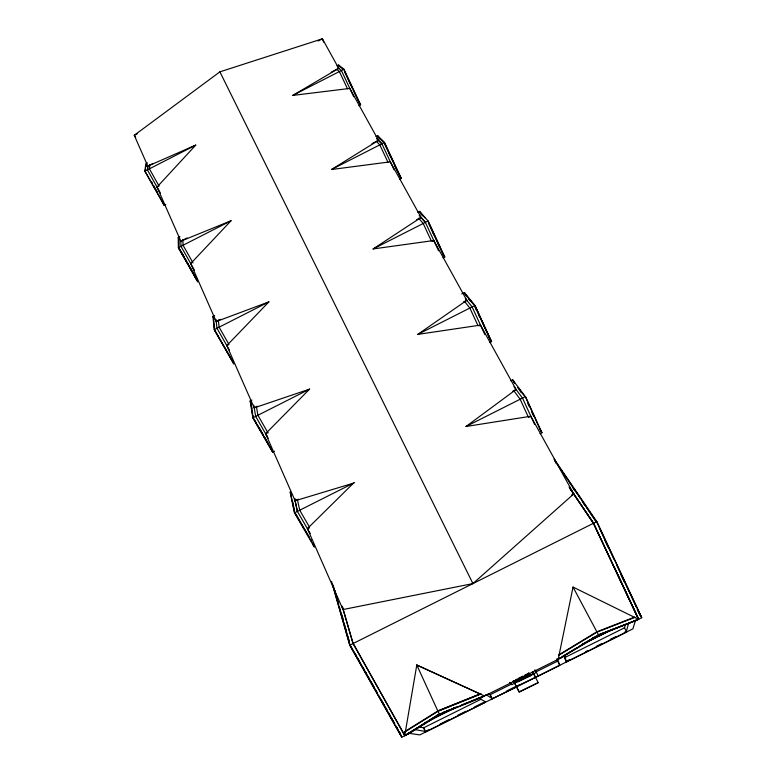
<?xml version="1.0" encoding="UTF-8"?>
<svg xmlns="http://www.w3.org/2000/svg" width="776" height="776" viewBox="0 0 776 776"><rect width="100%" height="100%" fill="white"/><g stroke="black" fill="none" stroke-linecap="round" stroke-linejoin="round"><path stroke-width="1.16" d="M515.225 681.066C515.351 683.016 516.777 682.308 515.507 680.921M149.855 164.628L149.399 168.829L158.682 185.386M160.399 193.04L147.391 169.857L147.876 165.647M147.391 169.857L147.828 166.122L134.258 135.296L219.889 71.848L322.409 38.8L338.734 68.356L292.756 95.429L349.811 88.425L378.484 140.34L331.527 169.507L390.347 161.825L421.067 217.455L425.374 222.392L438.556 250.764M146.004 166.704L146.295 164.357L145.752 166.83M145.461 169.187L145.17 171.544L163.057 202.779M165.724 204.427L164.066 205.271L144.869 171.147L145.801 163.736L147.43 162.902M514.313 681.784L514.275 682.026A1.028 0.98 66.5 0 0 514.701 682.909L533.791 673.946L532.53 672.055M427.217 721.476L406.158 734.92L439.701 714.095L404.703 735.716L416.79 665.042L480.092 693.948L437.839 710.942M573.037 587.063L558.206 659.299L598.568 635.01L573.037 587.063L638.541 619.316L634.002 621.576M625.349 624.612L624.573 627.794L564.365 657.757L566.49 661.938L626.727 631.955L624.273 627.444M628.618 623.118L626.407 631.383L624.263 632.45M635.34 620.945L632.886 628.861L535.45 677.38L533.422 673.345M416.751 219.647L421.067 217.455L373.11 248.941L433.803 240.521L466.812 300.293L417.818 334.378L480.509 325.105L516.069 389.494L466.027 426.49L530.842 416.256L573.745 493.943L472.933 583.601L342.992 609.548L307.393 528.65L353.468 483.157L295.123 500.782L265.605 433.716L309.595 389.125L254.227 407.866L226.815 345.582L268.894 301.883L216.232 321.545L190.712 263.568L231.044 220.762L180.856 241.171L157.033 187.045L195.746 145.102L147.828 166.122L153.221 163.358M445.017 711.796L444.328 712.872L445.172 712.116M445.589 711.883L446.307 711.699A30.662 2.764 -26.1 0 1 446.86 711.252M599.596 635.205L600.634 634.865A30.875 2.764 -26.9 0 1 602.273 633.701M404.306 731.875L437.848 710.981L480.819 693.705M404.451 732.205L438.003 711.32L480.975 694.025M429.235 720.225L437.315 715.23M439.973 714.463L409.204 733.475L401.725 737.2L349.743 645.215L331.546 581.379M558.672 654.934L596.86 631.809L634.622 617.095M558.836 655.245L597.025 632.13L634.787 617.415M562.658 656.302L576.946 647.698M578.993 646.466L596.346 636.019M559.758 658.465L598.538 635.418L636.989 620.024L598.383 634.787L598.538 635.418M137.478 133.637L134.258 135.296L135.684 137.245M318.111 41.002L322.409 38.8L323.679 42.195M336.959 65.853L338.598 65.009L343.943 69.219L360.617 104.828L358.949 105.681M338.772 65.795L343.855 69.811M331.177 72.226L338.734 68.356M144.869 171.147L195.746 145.102M292.756 95.429L343.943 69.219M157.043 187.055L159.187 185.939M162.562 201.353L163.649 203.826M358.638 101.132L353.255 90.297M359.695 103.635L359.075 101.928M194.834 275.849L197.764 281.901L178.354 247.641L178.228 237.485L179.916 236.622M376.001 136.576L377.699 135.713L384.547 142.454L401.26 178.305L399.524 179.188M384.43 143.017L377.922 136.586L384.43 143.017L400.3 177.064L385.003 144.734M180.856 241.171L187.2 237.931M372.034 143.628L378.484 140.34M178.354 247.641L231.044 220.762M331.527 169.507L384.547 142.454M178.645 247.99L197.327 280.408L178.645 247.99L178.771 238.193L178.868 245.439M213.739 319.489L213.507 317.19L214.525 329.955L233.857 363.993L214.263 329.645L212.925 316.375L214.661 315.493M417.789 212.265L419.544 211.373L428.1 221.005L444.793 257.04L442.999 257.942M216.242 321.565L220.549 319.363M214.263 329.645L268.894 301.883M373.11 248.941L428.1 221.005M214.525 329.955L233.411 362.44M428.216 221.393L443.804 255.75L428.42 223.081M226.815 345.592L228.969 344.486M432.348 241.239L433.794 240.502M274.471 451.225L272.628 452.156L252.86 417.818L250.124 400.998L251.938 400.086M461.701 293.92L464.426 292.542L474.941 305.482L491.577 341.624L489.714 342.565M250.774 401.929L253.112 418.08L253.015 415.645M464.756 293.638L475.028 305.822L490.548 340.295L487.59 333.855M254.227 407.866L257.467 406.236M463.573 301.932L466.822 300.312L465.357 298.488L472.109 306.918L484.884 334.592M252.86 417.818L309.595 389.125M417.818 334.378L474.941 305.482M475.028 305.822L486.6 331.711M265.605 433.716L267.759 432.62M479.015 325.881L480.519 325.125M253.694 419.098L272.163 450.555M510.812 380.774L512.703 379.823L525.497 396.856L539.427 428.129M295.123 500.782L298.353 499.152M512.829 391.123L516.069 389.494M312.631 543.152L314.367 547.09L294.463 512.858L354.68 482.546M466.027 426.49L525.449 396.575L541.958 432.736L540.028 433.706M307.393 528.65L309.546 527.564M528.679 417.342L530.842 416.256M307.461 528.815L309.003 528.039M540.901 431.349L539.436 428.042M554.704 460.595L556.179 463.253M571.582 495.04L573.745 493.953M349.743 645.215L596.88 521.579L641.742 617.706L638.687 619.229L593.533 523.247L570.059 488.376M399.427 732.214L400.794 735.338L349.928 645.302L348.589 639.366M404.752 735.697L353.061 643.556L342.381 606.463M596.55 522.452L578.683 495.66M435.608 716.82L440.593 714.764L429.962 720.06M589.071 640.442L594.591 638.095L582.825 643.964M600.673 634.671L603.088 633.429M428.245 720.788L454.193 707.877M585.162 642.703L610.014 630.374M445.734 712.203L454.251 707.964M599.761 635.525L609.412 630.723M425.151 722.728L456.501 707.12M581.67 644.808L613.797 628.812M637.3 609.723L640.792 615.843L597.375 523.383M518.591 678.292L521.423 676.885M524.789 675.207L527.622 673.801M406.023 734.6L408.865 733.582M482.75 696.402L480.199 698.07L482.75 696.402L461.594 704.967M559.603 658.145L562.474 657.107M636.815 619.704L634.264 621.382M514.061 680.95L515.991 680.445L514.168 681.056M522.471 677.031L516.593 679.504M523.005 676.759L528.718 673.917M480.024 698.225L562.726 657.049M514.517 681.415L516.312 680.736L514.537 681.435M517.311 680.445L522.791 677.273M514.876 681.018L515.235 681.774C517.388 682.793 514.352 679.504 516.127 682.055C514.207 681.503 515.555 681.483 515.371 682.007L515.584 681.066M418.943 726.928L423.589 727.83L481.275 699.118M512.955 681.532L514.653 683.229L511.859 684.626L511.578 684.034L490.102 694.724L492.178 698.914L490.209 694.792L488.22 693.511M534.907 669.843L536.138 671.812L557.653 661.103L556.896 658.902M515.235 681.774L516.079 681.978L515.429 680.746M530.386 675.101L532.491 674.053M516.35 680.125L517.737 681.6L530.619 675.547L517.883 681.891L515.807 679.689M426.441 730.905L428.575 729.838M440.331 723.989L448.877 719.73M457.423 715.482L465.978 711.223M474.524 706.975L485.213 701.649L478.414 697.896M506.68 690.97L516.176 686.246L519.289 692.076L538.195 682.667L533.539 673.529M569.409 659.745L566.189 661.356L564.676 655.526M585.54 651.724L587.694 650.647M596.298 646.369L601.672 643.692M610.275 639.414L615.659 636.737M517.388 685.877L519.493 684.83M517.476 685.965L535.518 677.322M423.589 727.83L425.461 732.001L485.495 702.241L485.097 701.591M492.081 698.846L516.622 686.983M516.651 686.712L419.777 734.911L408.176 733.174M516.544 686.905L559.777 665.274L556.761 659.357M513.576 680.872L519.066 691.872L538.195 682.667M451.584 709.022L439.488 714.308M453.805 708.119L456.036 707.217M439.846 714.424L480.199 698.07M598.374 635.088L638.541 619.316L593.582 523.247L569.089 487.076M598.558 635.117L636.989 620.024M440.448 714.444L439.323 714.774A30.73 2.755 -25.8 0 0 437.286 715.453M440.593 714.764L439.468 715.103A30.739 2.745 -25.8 0 0 436.287 716.18M593.582 637.979L594.426 637.785M594.591 638.095L593.747 638.289A30.71 2.774 -26.6 0 0 592.137 638.755M595.968 637.377L594.717 637.668A29.779 2.687 -26.6 0 0 593.155 638.115M425.461 732.001L425.374 731.428L415.16 729.634M439.905 713.454L441.913 714.075L440.254 714.57A29.789 2.667 -25.9 0 0 439.303 714.871M416.828 665.022L484.534 695.975L439.361 714.279L416.79 665.042M485.757 694.491L491.897 698.322M337.899 67.687L341.401 70.519L353.72 96.748M336.774 69.413L339.374 71.557L347.493 88.803M509.599 682.473L511.859 684.626M510.094 682.628L511.578 684.034M381.918 143.803L376.816 138.661L381.918 143.803L394.101 169.857M512.907 681.25L514.604 682.958M376.476 141.455L379.823 144.869L387.951 162.232M516.253 679.32L518.193 681.241M425.258 218.056L420.078 212.217L421.523 214.836M421.29 214.021L423.512 216.523M419.215 215.35L425.374 222.392M418.613 218.192L423.201 223.498L431.32 240.948M521.996 676.459L523.771 678.457M522.539 676.187L524.304 678.195M466.182 295.404L467.608 297.16M469.034 298.925L473.321 304.202M468.782 299.032L470.256 300.845M464.678 301.544L469.849 308.062L477.948 325.561M518.077 387.622L523.781 395.13M517.893 387.69L521.443 392.365M520.133 390.852L521.54 392.704M513.984 386.72L522.5 398.049L534.548 424.336M513.877 390.823L520.153 399.242L528.194 416.751M528.281 673.335L529.882 675.421M528.902 673.17L530.619 675.547M528.747 672.87L530.474 675.256M558.487 466.066L561.853 471.003M563.201 472.972L567.237 478.889M568.585 480.868L571.951 485.795M573.299 487.774L577.334 493.691M555.383 461.584L558.759 466.531M560 468.462L580.477 498.473M581.709 500.151L596.86 522.471M562.901 473.118L564.928 476.076M572.998 487.92L575.016 490.878M583.096 502.722L585.114 505.68M569.904 488.453L593.378 523.325L638.532 619.306M532.355 671.87L533.636 673.781L536.429 672.394L535.217 670.454M294.667 498.658L297.383 511.394L310.284 533.645M295.608 513.819L297.654 517.136M297.974 517.883L303.882 528.049M304.929 529.649L309.197 537.196M310.381 539.029L311.554 541.26M295.578 513.925L309.158 537.293M310.342 539.32L311.525 541.357M312.699 543.394L313.591 545.567L312.631 543.375M309.333 526.836L299.72 510.22L297.45 499.812L295.19 500.937L294.705 498.667M259.184 427.712L263.394 435.035M264.597 437.13L268.205 443.406M253.975 418.953L256.458 423.172M256.914 424.055L271.881 450.691M268.06 432.979L257.913 415.267L256.361 406.343M265.596 433.687L267.322 436.704M268.215 438.265L255.663 416.402L253.781 405.217M229.405 350.141L216.96 328.277L216 319.382M228.59 343.846L219.123 327.171L218.308 319.984M194.466 270.203L180.963 246.312L180.847 240.686M180.061 249.756L184.203 257.06M185.386 259.145L186.56 261.24M187.744 263.326L191.294 269.592M192.477 271.678L193.661 273.763M181.506 252.452L197.075 280.534M355.408 654.071L356.601 656.186M357.794 658.29L359.579 661.443M363.149 667.767L364.332 669.872M365.525 671.977L366.718 674.082M367.902 676.187L369.686 679.349M370.88 681.454L374.449 687.778M375.642 689.883L376.826 691.988M380.987 699.36L384.556 705.675M385.75 707.78L386.943 709.894M388.727 713.047L389.911 715.152M391.104 717.267L394.674 723.581M396.458 726.743L397.651 728.848M350.83 646.195L353.42 650.783M353.788 651.433L358.143 659.134M358.522 659.804L368.163 676.885M368.571 677.603L375.245 689.408M375.671 690.165L377.602 693.589M378.63 695.403L385.265 707.159M385.72 707.964L394.596 723.668M395.779 725.764L399.921 733.087M151.339 181.39L152.513 183.485M153.696 185.59L157.247 191.895M193.011 262.918L183.049 245.245L182.894 239.648M353.216 643.479L404.907 735.619M378.174 136.46L379.532 138.904M465.028 293.503L466.589 296.316M490.83 340.15L475.378 307.18M338.598 65.009L339.548 66.726M358.657 101.278L360.617 104.828M377.699 135.713L378.717 137.546M399.155 174.503L401.26 178.305M419.544 211.373L420.631 213.332M442.543 252.957L444.793 257.04M464.426 292.542L465.6 294.647M489.152 337.24L491.577 341.624M512.703 379.823L514.207 382.549M539.873 428.944L541.958 432.736M442.805 253.936L443.804 255.75M556.586 463.466L554.142 459.033L596.88 521.753L597.588 524.101M638.987 612.71L641.742 617.706M598.218 634.884L598.548 635.515A30.264 2.726 -26.9 0 1 599.974 634.458M593.621 637.348L593.95 637.979A30.361 2.745 -26.6 0 0 593.3 638.134M536.138 671.812L538.195 675.896M515.351 680.63L515.652 681.241L514.779 680.921M529.436 674.81L523.819 677.603M528.99 674.189L523.325 677.012M523.286 677.875L517.67 680.668M219.889 71.848L472.933 583.601M513.537 680.969L516.467 686.828M614.049 566.567L638.687 619.229M344.369 70.907L359.191 102.539M345.029 72.76L346.057 74.952M347.085 77.144L352.226 88.105M600.139 529.572L613.923 559.108M616.483 564.579L620.053 572.232M621.072 574.424L636.398 607.239M637.416 609.432L640.481 615.998M604.698 539.902L608.268 547.546M621.004 574.812L624.564 582.456M388.98 153.241L390.464 156.442M394.431 164.948L397.409 171.341M432.387 231.636L433.871 234.847M437.839 243.402L439.332 246.613M475.096 307.315L476.58 310.536M478.559 314.833L479.549 316.977M443.988 711.679L444.279 712.319A30.07 2.726 -26.1 0 1 444.716 711.932M527.864 403.491L529.339 406.711M531.793 412.085L533.752 416.382M439.633 714.017L439.934 714.667A30.38 2.726 -25.8 0 0 439.061 714.919M423.541 727.364L424.918 730.41M399.436 732.01L401.725 737.2M196.163 277.76L197.327 280.408M162.844 202.487L164.066 205.271M178.228 237.485L179.072 239.396M212.925 316.375L213.827 318.422M250.124 400.998L251.094 403.2M271.416 449.42L272.628 452.156M291.378 494.807L290.127 491.965L294.463 512.858M515.516 681.881L515.293 681.212M515.439 681.134L515.827 682.104M557.575 659.067L559.477 664.692M515.633 682.308L515.439 681.706L515.565 682.23M342.235 606.541L353.061 643.556M342.003 606.124L343.002 609.558M336.192 595.095L337.182 598.538M342.439 616.92L343.428 620.373M334.66 590.235L335.649 593.698M336.968 598.306L338.617 604.067M339.267 606.376L340.257 609.829M341.576 614.447L342.565 617.9M343.884 622.507L344.874 625.97M345.533 628.279L346.523 631.732M347.842 636.339L349.481 642.101M333.069 585.055L337.036 598.917M337.696 601.235L338.685 604.698M340.004 609.325L343.302 620.878M343.972 623.186L347.929 637.057M332.788 585.201L349.928 645.302M294.637 498.512L297.383 511.394M292.552 501.218L294.502 510.569M290.806 494.341L294.453 511.888M251.521 406.498L251.899 408.787M252.268 411.076L252.646 413.365M214.331 325.222L214.564 327.52M593.252 637.639A30.119 2.735 -26.6 0 1 594.096 637.387M600.74 634.428A30.526 2.745 -26.9 0 1 601.516 633.866M592.99 637.794A29.769 2.697 -26.6 0 1 593.815 637.542M600.255 634.341A29.915 2.697 -26.9 0 0 599.499 634.884L598.393 636.165L599.673 635.205A29.925 2.687 -26.9 0 1 600.42 634.652M602.108 633.391A30.865 2.774 -26.9 0 0 601.235 633.992A29.925 2.687 -26.9 0 1 602.195 633.449M438.362 714.754A30.138 2.706 -25.9 0 1 441.234 713.842M437.043 715.588A30.38 2.726 -25.8 0 1 438.091 715.23M437.004 715.288A29.789 2.677 -25.9 0 1 438.12 714.9M439.158 714.541A29.789 2.677 -25.9 0 1 440.108 714.24M447.51 710.758A30.662 2.764 -26.1 0 1 448.256 710.224M445.705 711.689A29.721 2.677 -26.1 0 1 446.336 711.204M437.16 715.617A29.789 2.667 -25.9 0 1 438.275 715.22M513.372 380.919L514.517 382.937L513.372 380.919"/></g></svg>
